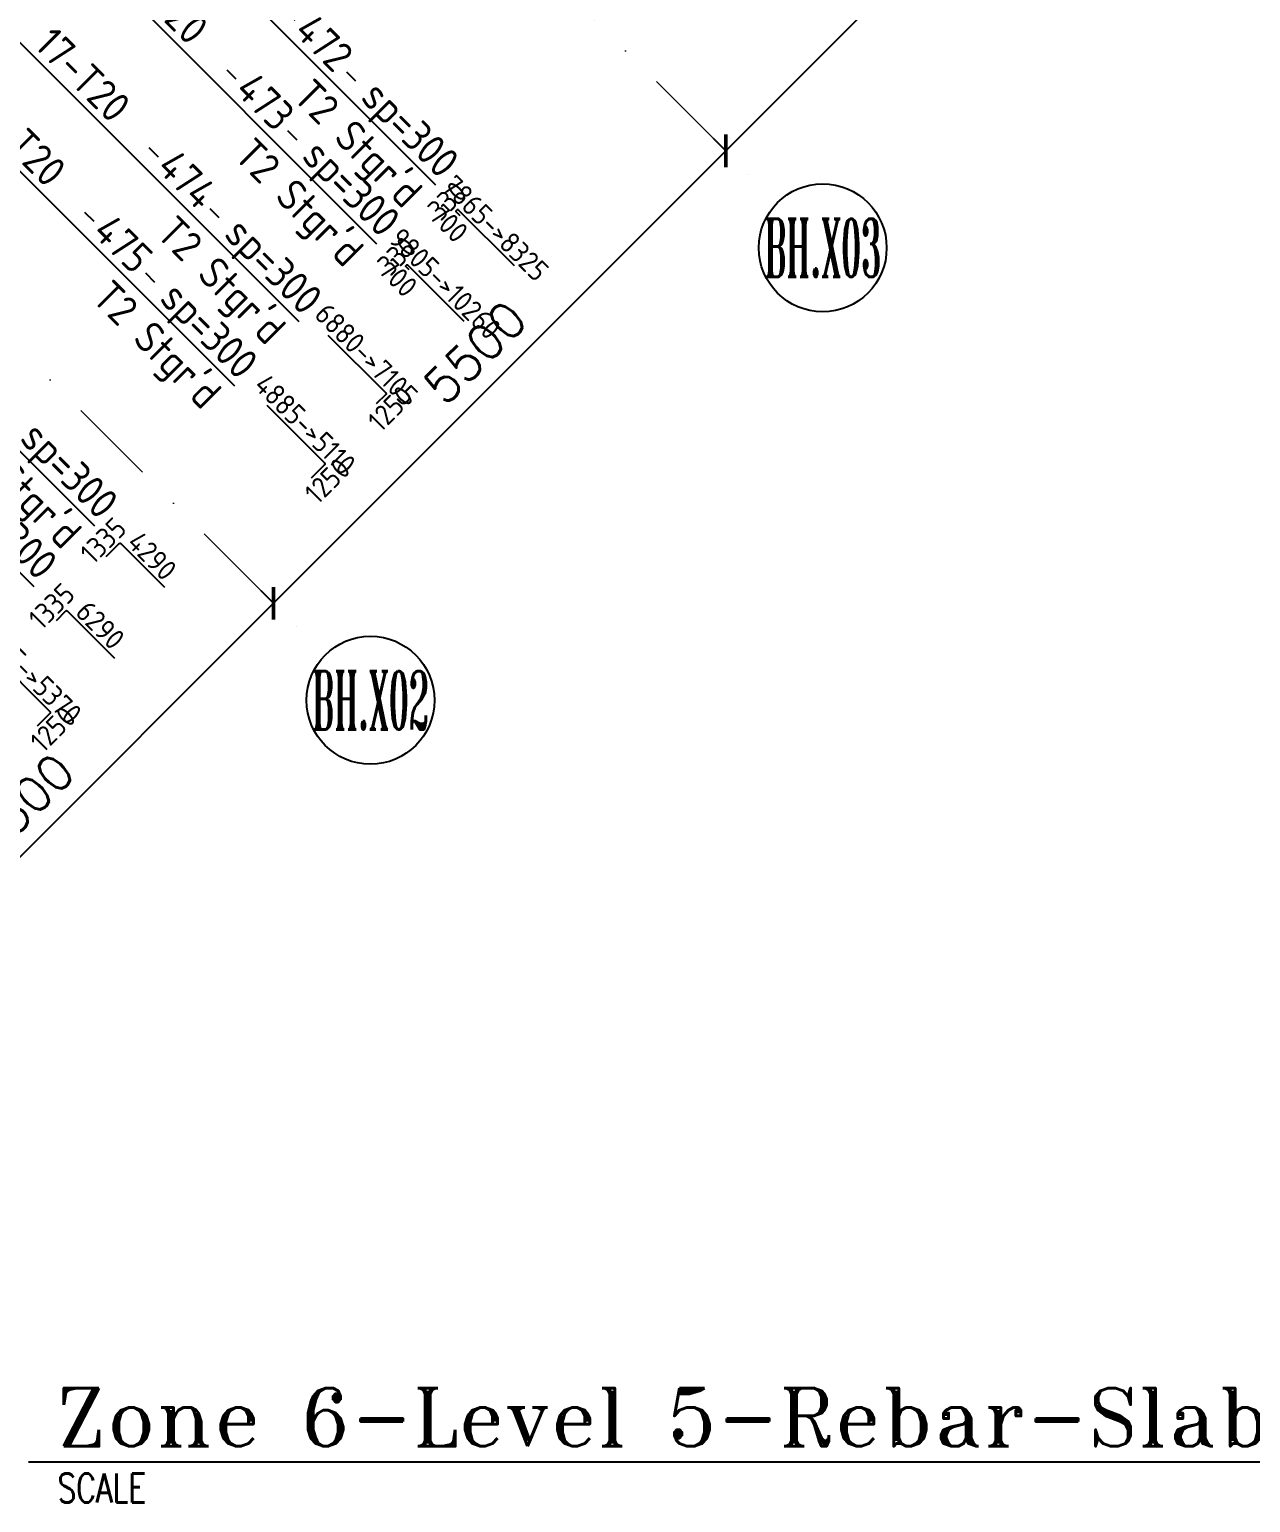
# Model space of a CAD drawing. Extents: x 660761725 to 1323371458, y 2734871439 to 5470067957.
# Drawn here: x 661758507 to 661769008, y 2735011459 to 2735024123 of the extents above; entities that cross this region are included whole.
import ezdxf
from ezdxf.enums import TextEntityAlignment as Align

# ---------------------------------------------------------------- set-up
doc = ezdxf.new("R2010")
doc.units = 0
doc.linetypes.add('AXES', pattern=[1.95, 1.2, -0.25, 0.25, -0.25])
doc.linetypes.add('sbp_axis_short', pattern=[10, 5, -2.5, 0, -2.5])
for name, color, linetype, lineweight in [('A-FLOR-PATT', 7, 'Continuous', 15), ('S-GRID', 7, 'Continuous', 9), ('S-GRID-IDEN', 7, 'Continuous', 13)]:
    doc.layers.add(name, color=color, linetype=linetype, lineweight=lineweight)
for name, color, linetype in [('S-AXIS', 20, 'AXES'), ('S-DIMO', 100, 'Continuous'), ('S-RDIMO', 8, 'Continuous'), ('S-RSYMB', 7, 'Continuous'), ('S-SIMPLETEXT', 7, 'Continuous'), ('S-TXT', 3, 'Continuous'), ('S-TXT-B', 7, 'Continuous')]:
    doc.layers.add(name, color=color, linetype=linetype)
doc.styles.add('ARMACAD', font='isocp.shx')
doc.styles.add('ROMANS', font='romans.shx')
doc.styles.add('ROMANT', font='romant')
doc.dimstyles.new('S-DIMO-100', dxfattribs={"dimscale": 100, "dimtxt": 3, "dimasz": 2, "dimexe": 1.5, "dimexo": 1.5, "dimgap": 1.5, "dimtad": 1, "dimdec": 0, "dimzin": 12, "dimdsep": 46, "dimtxsty": 'ROMANS', "dimblk": 'ARCHTICK', "dimcen": 0.09, "dimdle": 1.5, "dimclrd": 8, "dimclre": 8, "dimclrt": 4, "dimadec": 0, "dimazin": 3, "dimtfac": 1, "dimtdec": 0, "dimtix": 1, "dimtmove": 1, "dimatfit": 3, "dimfxl": 1, "dimtolj": 1, "dimtzin": 0, "dimarcsym": 0})
pattern_1 = [(74.99999999999999, (0, 0), (-153.3407249233896, 41.08752341002518), [])]

# ---------------------------------------------------------------- blocks, each defined once
blk = doc.blocks.new('_ARCHTICK')
at = {"color": 0, "linetype": 'ByBlock', "const_width": 0.15}
blk.add_lwpolyline([(-0.5, -0.5), (0.5, 0.5)], dxfattribs=at)
blk = doc.blocks.new('*D112')
at = {"layer": 'S-DIMO', "color": 8, "lineweight": -2, "transparency": 16777216}
for p, q in [((662653611.4952661, 2734522459.725241), (662650429.5885128, 2734519277.670966)), ((662653498.9619807, 2734522360.126192), (662653399.3632317, 2734522459.720323)), ((662650529.1134998, 2734519390.27771), (662650429.5835955, 2734519489.803))]:
    blk.add_line(p, q, dxfattribs=at)
at = {"layer": 'S-DIMO', "color": 8, "lineweight": -2, "transparency": 16777216, "xscale": 200, "yscale": 200, "zscale": 200}
for p, rotation in [((662653505.4317075, 2734522353.656765), 45.00132815847456), ((662650535.6520714, 2734519383.739442), 225.0013281584746)]:
    blk.add_blockref('_ARCHTICK', p, dxfattribs=dict(at, rotation=rotation))
at = {"layer": 'S-DIMO', "color": 4, "transparency": 16777216, "insert": (662651808.4049373, 2734521080.825221), "char_height": 300, "width": 199.5440968434552, "attachment_point": 5, "rotation": 45.00132815847457, "style": 'ROMANS'}
blk.add_mtext('\\A1;4200', dxfattribs=at)
blk = doc.blocks.new('*D113')
at = {"layer": 'S-DIMO', "color": 8, "lineweight": -2, "transparency": 16777216}
for p, q in [((662650641.7151127, 2734519489.808435), (662646540.5908527, 2734515388.494036)), ((662650529.1134998, 2734519390.27771), (662650429.5830785, 2734519489.803517)), ((662646640.0262022, 2734515501.190413), (662646540.5859352, 2734515600.62607))]:
    blk.add_line(p, q, dxfattribs=at)
at = {"layer": 'S-DIMO', "color": 8, "lineweight": -2, "transparency": 16777216, "xscale": 200, "yscale": 200, "zscale": 200}
for p, rotation in [((662650535.6515543, 2734519383.739959), 45.00132815847456), ((662646646.6544111, 2734515494.562512), 225.0013281584746)]:
    blk.add_blockref('_ARCHTICK', p, dxfattribs=dict(at, rotation=rotation))
at = {"layer": 'S-DIMO', "color": 4, "transparency": 16777216, "insert": (662648379.0160308, 2734517651.278353), "char_height": 300, "width": 199.5440968434552, "attachment_point": 5, "rotation": 45.00132815847457, "style": 'ROMANS'}
blk.add_mtext('\\A1;5500', dxfattribs=at)
blk = doc.blocks.new('*D114')
at = {"layer": 'S-DIMO', "color": 8, "lineweight": -2, "transparency": 16777216}
for p, q in [((662646752.7174524, 2734515600.631505), (662642651.5931929, 2734511499.317107)), ((662646640.0262022, 2734515501.190413), (662646540.585418, 2734515600.626588)), ((662642750.9389057, 2734511612.103117), (662642651.5882754, 2734511711.449142))]:
    blk.add_line(p, q, dxfattribs=at)
at = {"layer": 'S-DIMO', "color": 8, "lineweight": -2, "transparency": 16777216, "xscale": 200, "yscale": 200, "zscale": 200}
for p, rotation in [((662646646.6538938, 2734515494.563029), 45.00132815847456), ((662642757.6567513, 2734511605.385583), 225.0013281584746)]:
    blk.add_blockref('_ARCHTICK', p, dxfattribs=dict(at, rotation=rotation))
at = {"layer": 'S-DIMO', "color": 4, "transparency": 16777216, "insert": (662644490.0183705, 2734513762.101423), "char_height": 300, "width": 199.5440968434552, "attachment_point": 5, "rotation": 45.00132815847457, "style": 'ROMANS'}
blk.add_mtext('\\A1;5500', dxfattribs=at)
blk = doc.blocks.new('*U1142')
at = {"layer": 'S-AXIS', "color": 3, "linetype": 'Continuous'}
blk.add_circle((0, 5.5), 5.5, dxfattribs=at)
at = {"layer": 'S-AXIS', "color": 3, "linetype": 'Continuous', "ltscale": 0.5, "style": 'ROMANT', "width": 0.4, "flags": 8}
blk.add_attdef('A', text='', height=5, dxfattribs=at).set_placement((0, 5.5), align=Align.MIDDLE_CENTER)
blk = doc.blocks.new('I am… Atomic.')
at = {"layer": 'A-FLOR-PATT', "transparency": 33554600}
h = blk.add_hatch(dxfattribs=at)
h.set_pattern_fill('ANSI31', color=8, scale=50, angle=30, style=0)
h.set_pattern_definition(pattern_1)
edge = h.paths.add_edge_path()
edge.add_line((662389967.6433319, 2734579123.010657), (662390007.8012236, 2734579503.468677))
edge.add_line((662390178.8400514, 2734578972.951882), (662393574.2351673, 2734576558.543434))
edge.add_line((662390389.9110394, 2734578822.862847), (662389967.7690635, 2734579123.040917))
edge.add_line((662401600.1085552, 2734571260.373601), (662390007.8012234, 2734579503.468677))
edge.add_line((662401045.2346829, 2734570742.112331), (662400996.5411683, 2734571280.666277))
edge.add_line((662400996.5411683, 2734571280.666277), (662391834.41239, 2734577795.702194))
edge.add_line((662401631.7932035, 2734570909.939), (662401600.1085552, 2734571260.373601))
edge.add_line((662398386.0115408, 2734568087.393885), (662401045.2346829, 2734570742.112331))
edge.add_line((662378065.801715, 2734545768.423274), (662383150.2610395, 2734551353.010825))
edge.add_line((662383150.2610395, 2734551353.010825), (662388234.7203641, 2734556937.598375))
edge.add_line((662388234.7203641, 2734556937.598375), (662393319.1796887, 2734562522.185926))
edge.add_line((662393319.1796887, 2734562522.185926), (662398403.6390133, 2734568106.773477))
edge.add_line((662377177.0145457, 2734544792.211362), (662378389.7704264, 2734546124.258873))
edge.add_line((662345219.5168241, 2734509691.243385), (662350637.7770958, 2734515642.46591))
edge.add_line((662350637.7770958, 2734515642.46591), (662356056.0373675, 2734521593.688435))
edge.add_line((662356056.0373675, 2734521593.688435), (662361474.2976393, 2734527544.91096))
edge.add_line((662361474.2976393, 2734527544.91096), (662366892.5579109, 2734533496.133485))
edge.add_line((662366892.5579109, 2734533496.133485), (662372310.8181826, 2734539447.35601))
edge.add_line((662372310.8181826, 2734539447.35601), (662377729.0784543, 2734545398.578536))
edge.add_line((662345267.5598451, 2734509156.384884), (662400082.3408674, 2734569362.972085))
edge.add_line((662401418.6805061, 2734570690.601139), (662400941.3227103, 2734570214.051982))
edge.add_line((662400082.3408674, 2734569362.972085), (662401631.7932035, 2734570909.939))
h = blk.add_hatch(dxfattribs=at)
h.set_pattern_fill('ANSI31', color=8, scale=50, angle=30, style=0)
h.set_pattern_definition(pattern_1)
edge = h.paths.add_edge_path()
edge.add_line((662345468.2720397, 2734510142.524049), (662345661.1307589, 2734509588.669044))
edge.add_line((662345219.5168241, 2734509691.243385), (662350637.7770958, 2734515642.46591))
edge.add_line((662350637.7770958, 2734515642.46591), (662356056.0373675, 2734521593.688435))
edge.add_line((662356056.0373675, 2734521593.688435), (662361474.2976393, 2734527544.91096))
edge.add_line((662361474.2976393, 2734527544.91096), (662366892.5579109, 2734533496.133485))
edge.add_line((662366892.5579109, 2734533496.133485), (662372310.8181826, 2734539447.35601))
edge.add_line((662372310.8181826, 2734539447.35601), (662377729.0784543, 2734545398.578536))
edge.add_line((662345267.5598451, 2734509156.384884), (662400082.3408674, 2734569362.972085))
blk = doc.blocks.new('*U483')
at = {"layer": 'S-TXT-B', "color": 3}
blk.add_line((7.499999999822649, -1.836970198677591e-15), (285.1395665673421, -3.129387380412875e-14), dxfattribs=at)
at = {"layer": 'S-TXT', "style": 'ROMANS', "width": 0.7499999997726263}
blk.add_text('SCALE', height=2.500000000509317, dxfattribs=at).set_placement((9.999999999763531, -3.500000000713044))
at = {"layer": 'S-TXT', "color": 7, "style": 'ROMANT', "flags": 8}
blk.add_attdef('PLAN', text='', height=5.000000001018634, dxfattribs=at).set_placement((9.909673645741805, -0.1666666667006211), align=Align.BOTTOM_LEFT)
blk.add_attdef('01', text='', height=5.000000001018634, dxfattribs=at).set_placement((0, 3.750000000763976), align=Align.MIDDLE)
at = {"layer": 'S-TXT', "style": 'ROMANS', "width": 0.7499999997726263, "flags": 8}
blk.add_attdef('1:250', text='', height=2.500000000509317, dxfattribs=at).set_placement((284.9554498818661, -4.500000000916803), align=Align.BOTTOM_RIGHT)
at = {"layer": 'S-TXT', "style": 'ROMANS', "width": 0.6999999997953636, "flags": 8}
blk.add_attdef('-', text='', height=2.250000000458385, dxfattribs=at).set_placement((0, -2.264055869549338), align=Align.MIDDLE)
blk = doc.blocks.new('cadf_10')
at = {"color": 1}
for p, q in [((-4.158496580606208, 1.201089783226742), (-5.644468778018359, 1.201089783226742)), ((4.158496580606207, 1.201089783226742), (5.644468778018359, 1.201089783226742))]:
    blk.add_line(p, q, dxfattribs=at)
at = {"style": 'ARMACAD'}
for tag, p in [('$COM1', (-10.93526643674234, 2.542619974829577)), ('$COM2', (-9.757982686735758, -5.302973364669228))]:
    blk.add_attdef(tag, text='', height=3.5, dxfattribs=at).set_placement(p, align=Align.BOTTOM_RIGHT)
at = {"color": 1, "style": 'ARMACAD'}
blk.add_attdef('$NUM', text='', height=3.5, dxfattribs=at).set_placement((0, 0), align=Align.CENTER)
blk = doc.blocks.new('*U632', base_point=(661757055.2399921, 2735017561.853682))
at = {"layer": 'S-RSYMB'}
blk.add_lwpolyline([(661757055.2399921, 2735017636.702223), (661757165.7758679, 2735017747.238098, -0.4142135623730951), (661757181.2638342, 2735017747.238098), (661757555.2399921, 2735017373.261603)], format="xyb", dxfattribs=at)
at = {"layer": 'S-RSYMB', "style": 'ARMACAD'}
for tag, rotation, p in [('D0', 44.99999974647386, (661757029.1906506, 2735017773.28744)), ('D1', 314.9999742329026, (661757449.5692296, 2735017641.567094))]:
    blk.add_attdef(tag, text='', height=180, rotation=rotation, dxfattribs=at).set_placement(p, align=Align.MIDDLE_CENTER)
blk = doc.blocks.new('*U633', base_point=(661756467.8626019, 2735016974.476325))
at = {"layer": 'S-RSYMB'}
blk.add_lwpolyline([(661756467.8626019, 2735017095.410549), (661756549.3143847, 2735017176.862331, -0.4142135623730951), (661756560.7271723, 2735017176.862331), (661756967.8626019, 2735016769.726653)], format="xyb", dxfattribs=at)
at = {"layer": 'S-RSYMB', "style": 'ARMACAD'}
for tag, rotation, p in [('D0', 44.99999974647386, (661756427.2712138, 2735017217.453721)), ('D1', 314.9999825138807, (661756845.6121917, 2735017054.611747))]:
    blk.add_attdef(tag, text='', height=180, rotation=rotation, dxfattribs=at).set_placement(p, align=Align.MIDDLE_CENTER)
blk = doc.blocks.new('*U636', base_point=(661756001.5632772, 2735016508.177029))
at = {"layer": 'S-RSYMB'}
blk.add_lwpolyline([(661755770.7979989, 2735016818.892122), (661756267.4120922, 2735016322.288823, -0.4142135623730951), (661756267.4122698, 2735016305.940648), (661756158.9360923, 2735016197.461935)], format="xyb", dxfattribs=at)
at = {"layer": 'S-RSYMB', "style": 'ARMACAD'}
for tag, rotation, p in [('D0', 315.0006226493028, (661756100.4214417, 2735016651.908636)), ('D1', 45.00066962656859, (661756294.4924111, 2735016170.384962))]:
    blk.add_attdef(tag, text='', height=180, rotation=rotation, dxfattribs=at).set_placement(p, align=Align.MIDDLE_CENTER)
blk = doc.blocks.new('*U645', base_point=(661762147.1341002, 2735022653.747491))
at = {"layer": 'S-RSYMB'}
blk.add_lwpolyline([(661762184.336006, 2735022839.71919), (661762149.2311871, 2735022874.824979, -0.4142135623730951), (661762149.231327, 2735022884.950948), (661762156.9937043, 2735022892.71311, -0.4142135623730951), (661762167.1196731, 2735022892.712971), (661762647.1341002, 2735022412.684785)], format="xyb", dxfattribs=at)
at = {"layer": 'S-RSYMB', "style": 'ARMACAD'}
for tag, rotation, p in [('D1', 44.99920833306125, (661762071.7963594, 2735022970.150433)), ('D0', 314.9992082949373, (661762085.4651932, 2735022775.955928)), ('D2', 314.9991788714646, (661762488.4453319, 2735022734.014992))]:
    blk.add_attdef(tag, text='', height=180, rotation=rotation, dxfattribs=at).set_placement(p, align=Align.MIDDLE_CENTER)
blk = doc.blocks.new('*U646', base_point=(661761533.3354834, 2735022039.94891))
at = {"layer": 'S-RSYMB'}
blk.add_lwpolyline([(661761563.6804913, 2735022237.723308), (661761535.0460441, 2735022266.358546, -0.4142135623730951), (661761535.0461582, 2735022274.618139), (661761541.3778069, 2735022280.949613, -0.4142135623730951), (661761549.6374, 2735022280.949499), (661762033.3354834, 2735021797.237646)], format="xyb", dxfattribs=at)
at = {"layer": 'S-RSYMB', "style": 'ARMACAD'}
for tag, rotation, p in [('D1', 44.99920844199974, (661761456.8958262, 2735022359.102279)), ('D0', 314.9992084073484, (661761468.0448645, 2735022170.724771)), ('D2', 314.999184490353, (661761872.804879, 2735022120.409695))]:
    blk.add_attdef(tag, text='', height=180, rotation=rotation, dxfattribs=at).set_placement(p, align=Align.MIDDLE_CENTER)
blk = doc.blocks.new('*U647', base_point=(661760009.8885157, 2735020516.502032))
at = {"layer": 'S-RSYMB'}
blk.add_lwpolyline([(661759764.9290754, 2735020812.260488), (661760262.3772267, 2735020314.821721, -0.4142135623730951), (661760262.3773425, 2735020302.500585), (661760180.6218696, 2735020220.743577)], format="xyb", dxfattribs=at)
at = {"layer": 'S-RSYMB', "style": 'ARMACAD'}
for tag, rotation, p in [('D0', 315.0005404857935, (661760094.9696637, 2735020644.859151)), ('D1', 45.00053817136259, (661760302.8176496, 2735020180.305565))]:
    blk.add_attdef(tag, text='', height=180, rotation=rotation, dxfattribs=at).set_placement(p, align=Align.MIDDLE_CENTER)
blk = doc.blocks.new('*U648', base_point=(661759903.8747637, 2735020410.488286))
at = {"layer": 'S-RSYMB'}
blk.add_lwpolyline([(661759676.0620242, 2735020724.314557), (661760172.5026276, 2735020227.884865, -0.4142135623730951), (661760172.5028164, 2735020210.699033), (661760058.4684963, 2735020096.662016)], format="xyb", dxfattribs=at)
at = {"layer": 'S-RSYMB', "style": 'ARMACAD'}
for tag, rotation, p in [('D0', 315.0006296483944, (661760005.5987122, 2735020557.417884)), ('D1', 45.00067742955852, (661760196.8038976, 2735020072.364206))]:
    blk.add_attdef(tag, text='', height=180, rotation=rotation, dxfattribs=at).set_placement(p, align=Align.MIDDLE_CENTER)
blk = doc.blocks.new('I am… All Range.')
at = {"layer": 'S-GRID', "color": 8, "linetype": 'sbp_axis_short', "lineweight": 13, "ltscale": 150}
for p, q in [((662622360.5708737, 2734547558.821693), (662650980.3147497, 2734518939.077817)), ((662618471.4835767, 2734543669.734396), (662647091.3762469, 2734515049.841725))]:
    blk.add_line(p, q, dxfattribs=at)
at = {"layer": 'S-GRID-IDEN', "color": 9}
ref = blk.add_blockref('*U1142', (662651369.2313379, 2734518000.176947), dxfattribs=dict(at, xscale=100.0000000000075, yscale=100, zscale=100.0000000000028, rotation=359.9999999381469))
ref.add_attrib('A', 'BH.X03', dxfattribs={"layer": 'S-AXIS', "color": 3, "linetype": 'Continuous', "ltscale": 0.5, "height": 499.9999999999999, "rotation": 359.9999999381469, "style": 'ROMANT', "width": 0.4000000000000299}).set_placement((662651369.2313385, 2734518550.176946), align=Align.MIDDLE_CENTER)
ref = blk.add_blockref('*U1142', (662647480.2928351, 2734514110.940855), dxfattribs=dict(at, xscale=100.0000000000075, yscale=100, zscale=100.0000000000028, rotation=359.9999999381469))
ref.add_attrib('A', 'BH.X02', dxfattribs={"layer": 'S-AXIS', "color": 3, "linetype": 'Continuous', "ltscale": 0.5, "height": 499.9999999999999, "rotation": 359.9999999381469, "style": 'ROMANT', "width": 0.4000000000000299}).set_placement((662647480.2928357, 2734514660.940855), align=Align.MIDDLE_CENTER)
at = {"layer": 'S-DIMO', "color": 3}
for base, p1, p2, picture, middle in [((662650535.6520714, 2734519383.739442), (662653605.0304564, 2734522254.062633), (662650635.1819755, 2734519284.214152), '*D112', (662651808.4049373, 2734521080.825221)), ((662646646.6544111, 2734515494.562512), (662650635.1819755, 2734519284.214152), (662646746.0946782, 2734515395.126855), '*D113', (662648379.0160308, 2734517651.278353)), ((662642757.6567513, 2734511605.385583), (662646746.0946782, 2734515395.126855), (662642857.0073817, 2734511506.039558), '*D114', (662644490.0183705, 2734513762.101423))]:
    dim = blk.add_linear_dim(base=base, p1=p1, p2=p2, angle=45.00132815847456, dimstyle='S-DIMO-100', dxfattribs=at)
    dim.commit()
    dim.dimension.update_dxf_attribs({"geometry": picture, "text_midpoint": middle})

msp = doc.modelspace()

# ---------------------------------------------------------------- linework, layer by layer
at = {"layer": 'S-RDIMO'}
msp.add_line((661755629.59689, 2735025698.318912), (661760269.2296617, 2735021058.685867), dxfattribs=at)
for points in [[(661752905.6135395, 2735031881.034547), (661756663.9714445, 2735028122.676422, -1), (661756876.1034726, 2735027910.544381), (661757252.8717142, 2735027533.776117, -1), (661757465.0037425, 2735027321.644076), (661761998.5957246, 2735022788.051828)], [(661753162.2728002, 2735030611.699344), (661756157.638272, 2735027616.333696, -1), (661756369.7703001, 2735027404.201655), (661756746.5393299, 2735027027.432604, -1), (661756958.671358, 2735026815.300563), (661761492.2577612, 2735022281.713894)], [(661750512.8901987, 2735028411.581859), (661754487.628162, 2735024436.843663, -1), (661754699.7601901, 2735024224.711622), (661755272.930339, 2735023651.54144, -1), (661755485.0623671, 2735023439.409399), (661759067.5076402, 2735019856.963915)], [(661749541.8142538, 2735028336.747983), (661753964.6781231, 2735023913.883853, -1), (661754176.8101512, 2735023701.751812), (661754749.9810977, 2735023128.580832, -1), (661754962.1131259, 2735022916.448792), (661758544.5527012, 2735019334.009006)], [(661755594.7569615, 2735026841.288656), (661756077.5835091, 2735026358.46208, -1), (661756289.7155372, 2735026146.330039), (661760823.2945694, 2735021612.750741)]]:
    msp.add_lwpolyline(points, format="xyb", dxfattribs=at)

# ---------------------------------------------------------------- block references
at = {"layer": 'S-AXIS'}
for name, p in [('I am… All Range.', (-886040.414914608, 503695.4297404289)), ('I am… Atomic.', (-598829.7953836918, 503695.4297404289))]:
    msp.add_blockref(name, p, dxfattribs=at)
ref = msp.add_blockref('*U483', (661757749.0433433, 2735011809.330571), dxfattribs=dict(at, xscale=100, yscale=100, zscale=100))
ref.add_attrib('PLAN', 'Zone 6-Level 5-Rebar-Slab-Top Reinforcement T2 Layer- Plan ', dxfattribs={"layer": 'S-TXT', "color": 7, "height": 500.0000001018634, "style": 'ROMANT'}).set_placement((661758740.0107079, 2735011792.663904), align=Align.BOTTOM_LEFT)
at = {"layer": 'S-RSYMB'}
for name, p, values in [('*U645', (661762175.0838839, 2735022334.070048, 1e-08), {'D0': '700', 'D1': '330', 'D2': '7865->8325'}), ('*U646', (661761743.1024843, 2735021857.646169, 1e-08), {'D0': '700', 'D1': '330', 'D2': '9805->10260'}), ('*U647', (661761319.1371154, 2735021200.351037, -1e-08), {'D0': '6880->7105', 'D1': '1250'}), ('*U648', (661760776.5837175, 2735020580.054352, -1e-08), {'D0': '4885->5110', 'D1': '1250'}), ('*U632', (661759167.9405231, 2735019517.732745, 1e-08), {'D0': '1335', 'D1': '4290'}), ('*U633', (661758738.7638628, 2735018921.942659, 1e-08), {'D0': '1335', 'D1': '6290'}), ('*U636', (661758416.7596036, 2735018445.766531, -1e-08), {'D0': '5145->5370', 'D1': '1250'})]:
    msp.add_blockref(name, p, dxfattribs=at).add_auto_attribs(values)
at = {"layer": 'S-SIMPLETEXT'}
ref = msp.add_blockref('cadf_10', (661760949.0064875, 2735023917.190642), dxfattribs=dict(at, xscale=74.99999998083516, yscale=75, zscale=75, rotation=314.9999983257133))
ref.add_attrib('$NUM', '472', dxfattribs={"color": 1, "height": 262.5, "rotation": 315, "style": 'ARMACAD', "flags": 2}).set_placement((661760949.0064875, 2735023917.190642), align=Align.CENTER)
ref.add_attrib('$COM1', '5-T20         sp=300', dxfattribs={"height": 262.5, "rotation": 315, "style": 'ARMACAD', "flags": 2}).set_placement((661762038.3704822, 2735022827.826584), align=Align.RIGHT)
ref = msp.add_blockref('cadf_10', (661760442.6685241, 2735023410.852708), dxfattribs=dict(at, xscale=74.99999998083516, yscale=75, zscale=75, rotation=314.9999983257133))
ref.add_attrib('$NUM', '473', dxfattribs={"color": 1, "height": 262.5, "rotation": 315, "style": 'ARMACAD', "flags": 2}).set_placement((661760442.6685241, 2735023410.852708), align=Align.CENTER)
ref.add_attrib('$COM1', '5-T20         sp=300', dxfattribs={"height": 262.5, "rotation": 315, "style": 'ARMACAD', "flags": 2}).set_placement((661761532.0325189, 2735022321.488649), align=Align.RIGHT)
ref = msp.add_blockref('cadf_10', (661759773.7053322, 2735022741.889555), dxfattribs=dict(at, xscale=74.99999998083517, yscale=75, zscale=75, rotation=314.9999983257132))
ref.add_attrib('$NUM', '474', dxfattribs={"color": 1, "height": 262.5, "rotation": 315, "style": 'ARMACAD', "flags": 2}).set_placement((661759773.7053322, 2735022741.889555), align=Align.CENTER)
ref.add_attrib('$COM1', '17-T20         sp=300', dxfattribs={"height": 262.5, "rotation": 315, "style": 'ARMACAD', "flags": 2}).set_placement((661760863.069327, 2735021652.525496), align=Align.RIGHT)
ref = msp.add_blockref('cadf_10', (661759219.6404247, 2735022187.824681), dxfattribs=dict(at, xscale=74.99999998083516, yscale=75, zscale=75, rotation=314.9999983257133))
ref.add_attrib('$NUM', '475', dxfattribs={"color": 1, "height": 262.5, "rotation": 315, "style": 'ARMACAD', "flags": 2}).set_placement((661759219.6404247, 2735022187.824681), align=Align.CENTER)
ref.add_attrib('$COM1', '17-T20         sp=300', dxfattribs={"height": 262.5, "rotation": 315, "style": 'ARMACAD', "flags": 2}).set_placement((661760309.0044196, 2735021098.460622), align=Align.RIGHT)
ref = msp.add_blockref('cadf_10', (661758017.9184031, 2735020986.102729), dxfattribs=dict(at, xscale=74.99999998083517, yscale=75, zscale=75, rotation=314.9999983257133))
ref.add_attrib('$NUM', '459', dxfattribs={"color": 1, "height": 262.5, "rotation": 315, "style": 'ARMACAD', "flags": 2}).set_placement((661758017.9184031, 2735020986.102729), align=Align.CENTER)
ref.add_attrib('$COM1', '3-T20         sp=300', dxfattribs={"height": 262.5, "rotation": 315, "style": 'ARMACAD', "flags": 2}).set_placement((661759107.2823979, 2735019896.738671), align=Align.RIGHT)
ref = msp.add_blockref('cadf_10', (661757494.9634643, 2735020463.14782), dxfattribs=dict(at, xscale=74.99999998083517, yscale=75, zscale=75, rotation=314.9999983257133))
ref.add_attrib('$NUM', '460', dxfattribs={"color": 1, "height": 262.5, "rotation": 315, "style": 'ARMACAD', "flags": 2}).set_placement((661757494.9634643, 2735020463.14782), align=Align.CENTER)
ref.add_attrib('$COM1', '3-T20         sp=300', dxfattribs={"height": 262.5, "rotation": 315, "style": 'ARMACAD', "flags": 2}).set_placement((661758584.3274589, 2735019373.783761), align=Align.RIGHT)

# ---------------------------------------------------------------- texts
at = {"layer": 'S-SIMPLETEXT', "style": 'ARMACAD'}
for p in [(661761723.7264097, 2735022569.893171), (661761217.3884461, 2735022063.555236), (661760548.4252537, 2735021394.592083), (661759994.3603469, 2735020840.527209), (661758792.6383252, 2735019638.805258)]:
    msp.add_text("T2 Stgr'd", height=262.4999999999999, rotation=315, dxfattribs=at).set_placement(p, align=Align.RIGHT)

doc.saveas('drawing.dxf')
